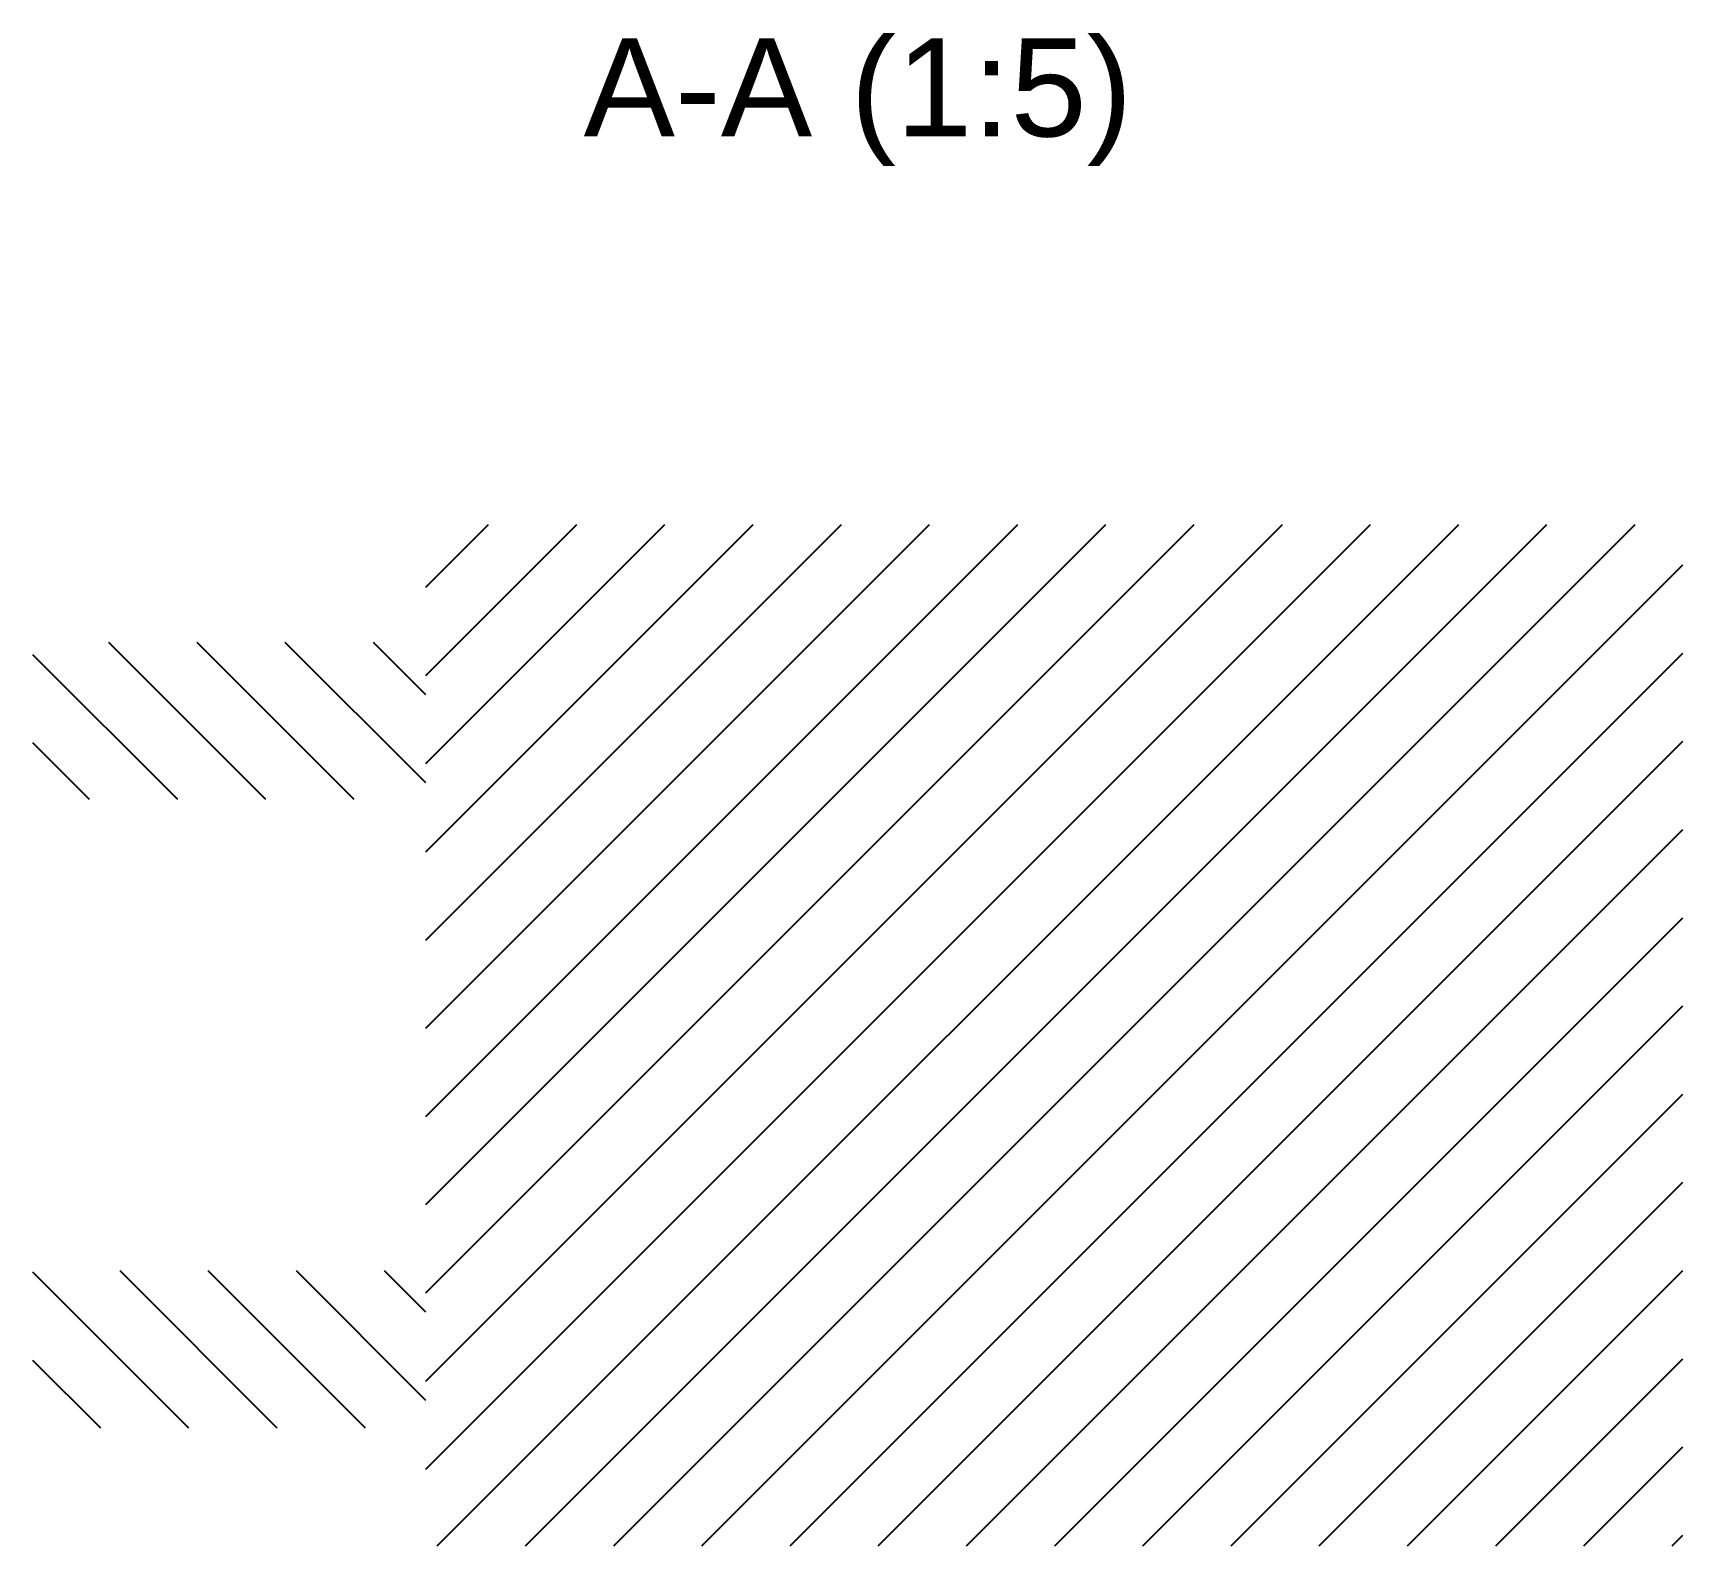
# Paper-space layout 'Layout1' of a CAD drawing. Header units: millimetres. Extents: x 23.2 to 107.2, y 70.7 to 147.7.
import ezdxf

# ---------------------------------------------------------------- set-up
doc = ezdxf.new("R2010")
doc.units = ezdxf.units.MM
doc.layers.add('MD_Anotação', color=7, linetype='Continuous', lineweight=25)
doc.layers.add('MD_Hachura', color=7, linetype='Continuous', lineweight=25)
doc.styles.get("Standard").update_dxf_attribs({"font": 'arial.ttf'})

psp = doc.layouts.get("Layout1")

# ---------------------------------------------------------------- hatches: boundary and pattern name
at = {"layer": 'MD_Hachura'}
h = psp.add_hatch(dxfattribs=at)
h.set_pattern_fill('ANSI31', color=256, style=0)
h.paths.add_polyline_path([(43.151, 70.676), (107.151, 70.676), (107.151, 122.676), (43.151, 122.676)], flags=0)
h = psp.add_hatch(dxfattribs=at)
h.set_pattern_fill('ANSI31', color=256, angle=90, style=0)
h.paths.add_polyline_path([(43.151, 84.676), (23.151, 84.676), (23.151, 76.676), (43.151, 76.676)], flags=0)
h.paths.add_polyline_path([(23.151, 108.676), (43.151, 108.676), (43.151, 116.676), (23.151, 116.676)], flags=0)

# ---------------------------------------------------------------- texts
at = {"layer": 'MD_Anotação', "insert": (65.151, 140.926), "char_height": 5, "width": 30.21487, "attachment_point": 8}
psp.add_mtext('A-A (1:5)', dxfattribs=at)

doc.saveas('drawing.dxf')
